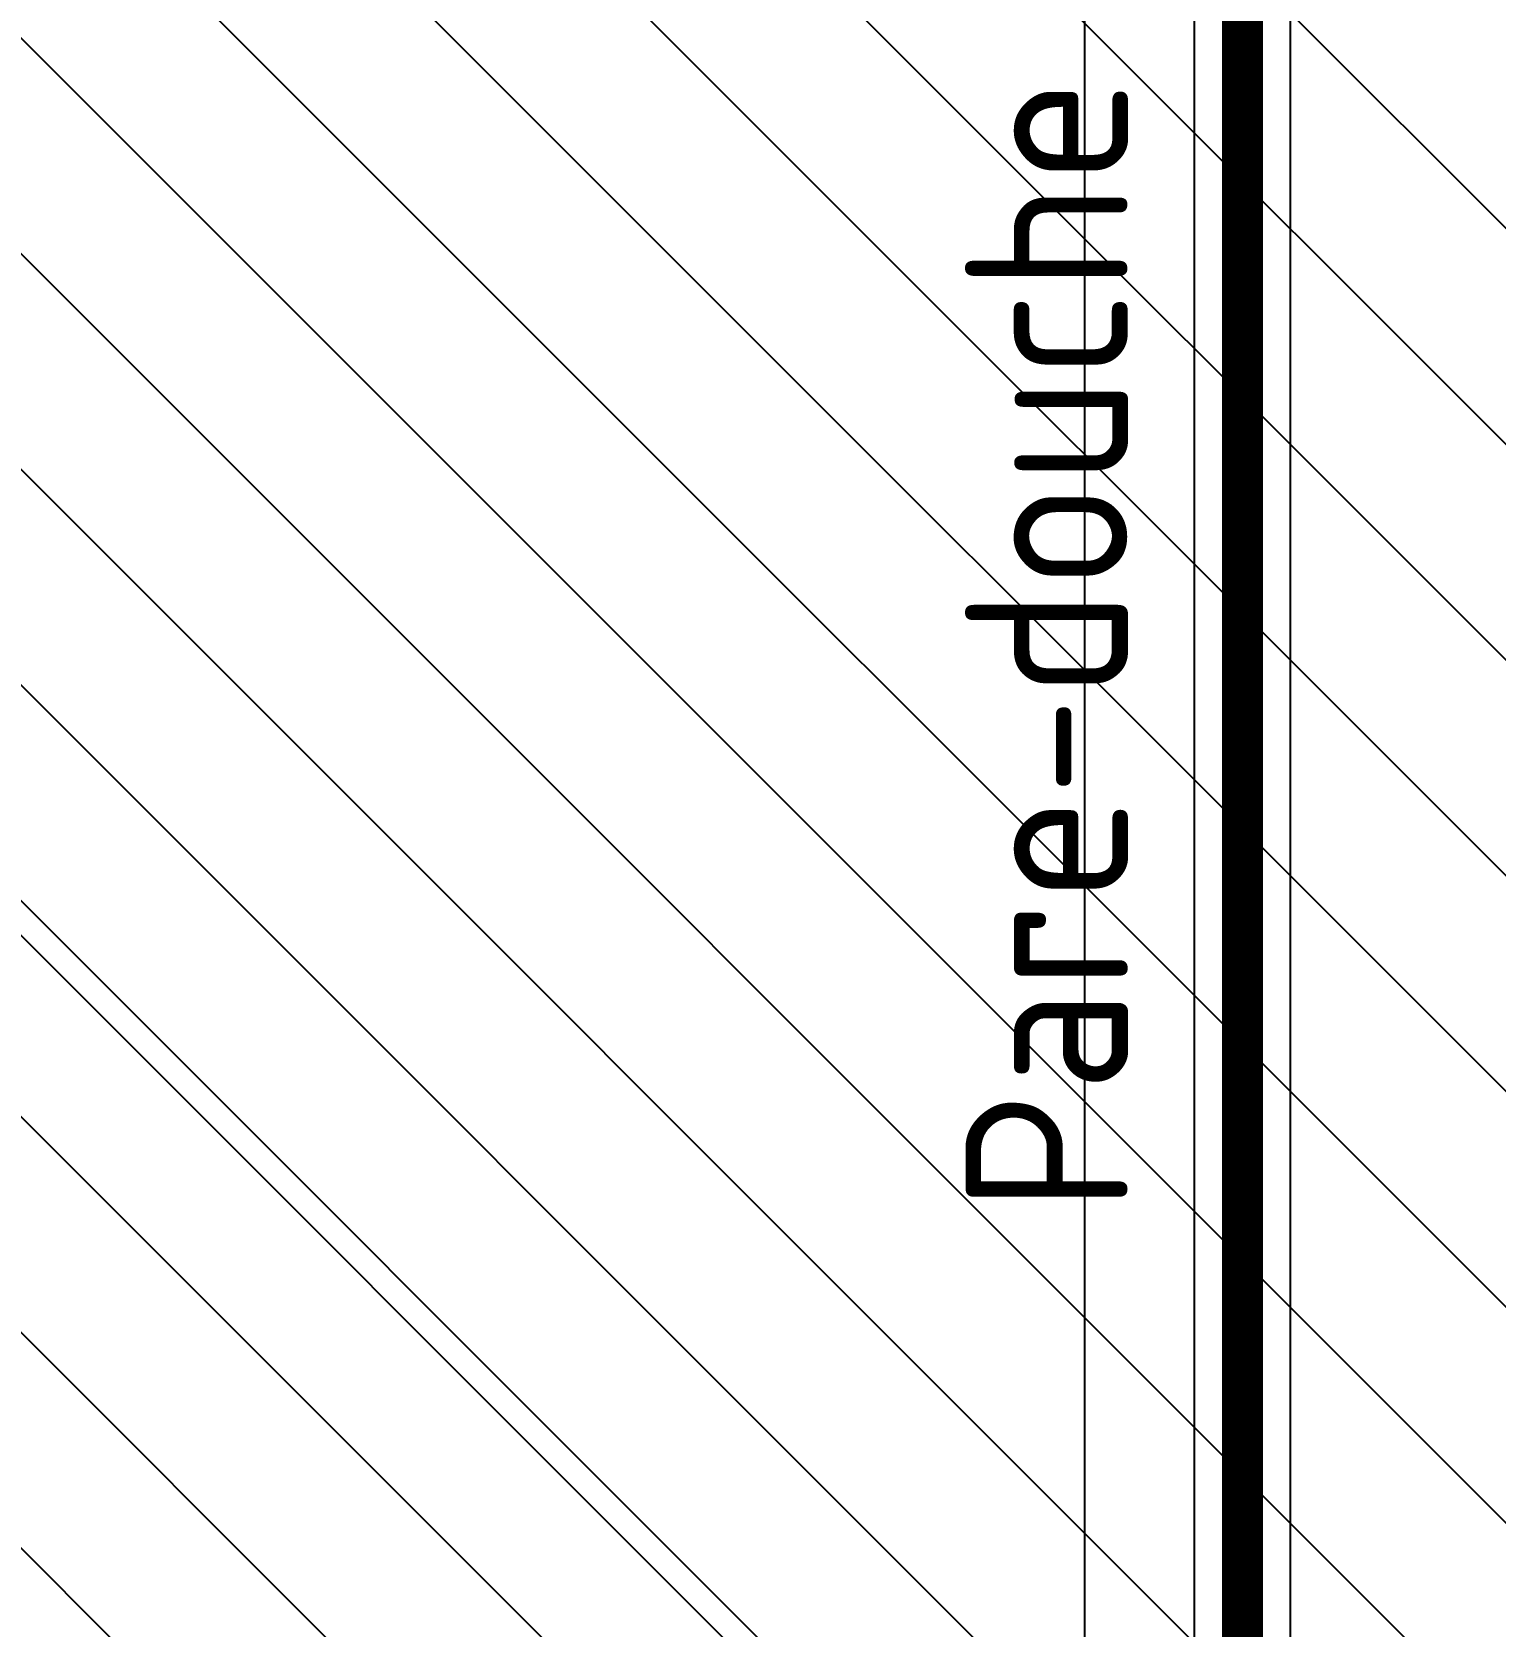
# Model space of a CAD drawing. Header units: centimetres. Extents: x -35664 to 50682, y -23001 to 23705.
# Drawn here: x 6848.6 to 6895, y 4331.2 to 4381.7 of the extents above; entities that cross this region are included whole.
import ezdxf

# ---------------------------------------------------------------- set-up
doc = ezdxf.new("R2010")
doc.units = ezdxf.units.CM
doc.linetypes.add('ACAD_ISO02W100', pattern=[15, 12, -3])
for name, color, linetype in [('B aménagement intérieur', 252, 'Continuous'), ('B GÈnÈral_Hatch', 252, 'Continuous'), ('B Général', 252, 'Continuous'), ('C ANNOTATIONS-prestations', 252, 'Continuous'), ('prlm-MOD', 64, 'Continuous')]:
    doc.layers.add(name, color=color, linetype=linetype)
doc.layers.add('prlm-ZEROPLOT', color=254, linetype='Continuous', plot=False)
doc.styles.get("Standard").update_dxf_attribs({"font": 'isocp.shx', "height": 15})

# ---------------------------------------------------------------- blocks, each defined once
blk = doc.blocks.new('A 90.Bac douche 80.80')
at = {"layer": 'B Général', "linetype": 'Continuous'}
blk.add_line((25.5, -25.5), (-31, 31), dxfattribs=at)
at = {"layer": 'B Général', "linetype": 'Continuous', "flags": 128}
for points in [[(-41, 41), (39, 41), (39, -39), (-41, -39)], [(-36, 36), (34, 36), (34, -34), (-36, -34)]]:
    blk.add_lwpolyline(points, close=True, dxfattribs=at)
blk = doc.blocks.new('A 90.T4 A13_A14 Haut (2D)')
at = {"layer": 'B GÈnÈral_Hatch', "linetype": 'Continuous'}
h = blk.add_hatch(dxfattribs=at)
h.set_pattern_fill('F_P__SOFFITE', color=256, style=0, pattern_type=2)
h.set_pattern_definition([(45, (0, 0.2205), (-3.52778, 3.30729), [])])
h.paths.add_polyline_path([(-122.301, 43.444), (-122.301, 288.444), (-396.91, 288.444), (-396.91, 193.444), (-308.91, 193.444), (-308.91, 98.444), (-202.301, 98.444), (-202.301, 43.444)])
at = {"layer": 'B Général', "xscale": -1}
blk.add_blockref('A 90.Bac douche 80.80', (-356.91, 233.444), dxfattribs=at)
blk = doc.blocks.new('xi.dchrob')
at = {"layer": 'prlm-ZEROPLOT', "color": 253, "linetype": 'ACAD_ISO02W100', "ltscale": 5}
for radius in [180, 120]:
    blk.add_circle((13.375, 0), radius, dxfattribs=at)

msp = doc.modelspace()

# ---------------------------------------------------------------- linework, layer by layer
at = {"layer": 'C ANNOTATIONS-prestations', "linetype": 'Continuous'}
msp.add_open_spline([(4834.965, 4217.888), (4859.479, 4186.178), (4881.036, 4152.389), (6085.791, 4152.388), (7290.546, 4152.388), (7290.546, 4217.388), (7290.546, 4282.388), (6220.294, 4282.388), (5150.041, 4282.389), (5150.021, 4585.887), (5150, 4889.386), (5084.982, 4889.198), (5019.965, 4889.01), (5019.965, 4609.699), (5019.965, 4330.389), (4927.465, 4330.389), (4834.965, 4330.389), (4834.965, 4274.138), (4834.965, 4217.888)], degree=2, knots=[0, 0, 0, 1, 1, 2, 2, 3, 3, 4, 4, 5, 5, 6, 6, 7, 7, 8, 8, 9, 9, 9], dxfattribs=at)
at = {"layer": 'C ANNOTATIONS-prestations'}
msp.add_open_spline([(5019.965, 4889.389), (5019.965, 4609.889), (5019.965, 4330.389), (4927.465, 4330.389), (4834.965, 4330.389), (4834.965, 4274.138), (4834.965, 4217.888), (4859.479, 4186.178), (4881.036, 4152.389), (6085.791, 4152.389), (7290.546, 4152.389), (7290.546, 4217.388), (7290.546, 4282.387), (6220.273, 4282.388), (5150, 4282.389), (5150, 4585.889), (5150, 4889.389), (5084.982, 4889.389), (5019.965, 4889.389)], degree=2, knots=[0, 0, 0, 1, 1, 2, 2, 3, 3, 4, 4, 5, 5, 6, 6, 7, 7, 8, 8, 9, 9, 9], dxfattribs=at)
at = {"layer": 'prlm-MOD', "linetype": 'ByBlock', "lineweight": -2, "ltscale": 50}
msp.add_lwpolyline([(6888.489, 4299.387), (6885.455, 4299.387), (6885.455, 4394.387), (6888.489, 4394.387)], close=True, dxfattribs=at)
at = {"layer": 'prlm-MOD', "linetype": 'ByBlock', "lineweight": 5, "ltscale": 50, "const_width": 1.299}
msp.add_lwpolyline([(6886.976, 4302.23), (6886.976, 4391.032), (6886.976, 4391.032)], dxfattribs=at)

# ---------------------------------------------------------------- block references
at = {"layer": 'B aménagement intérieur', "xscale": -1, "rotation": 180}
msp.add_blockref('A 90.T4 A13_A14 Haut (2D)', (7202.882, 4588.832), dxfattribs=at)
at = {"layer": 'prlm-MOD'}
msp.add_blockref('xi.dchrob', (6806.307, 4345.272), dxfattribs=at)

# ---------------------------------------------------------------- texts
at = {"layer": 'prlm-MOD', "linetype": 'ByBlock', "lineweight": 5, "ltscale": 50, "insert": (6878.203, 4344.311), "char_height": 5.14973, "width": 137.31487, "attachment_point": 1, "rotation": 90}
msp.add_mtext('Pare-douche', dxfattribs=at)

doc.saveas('drawing.dxf')
